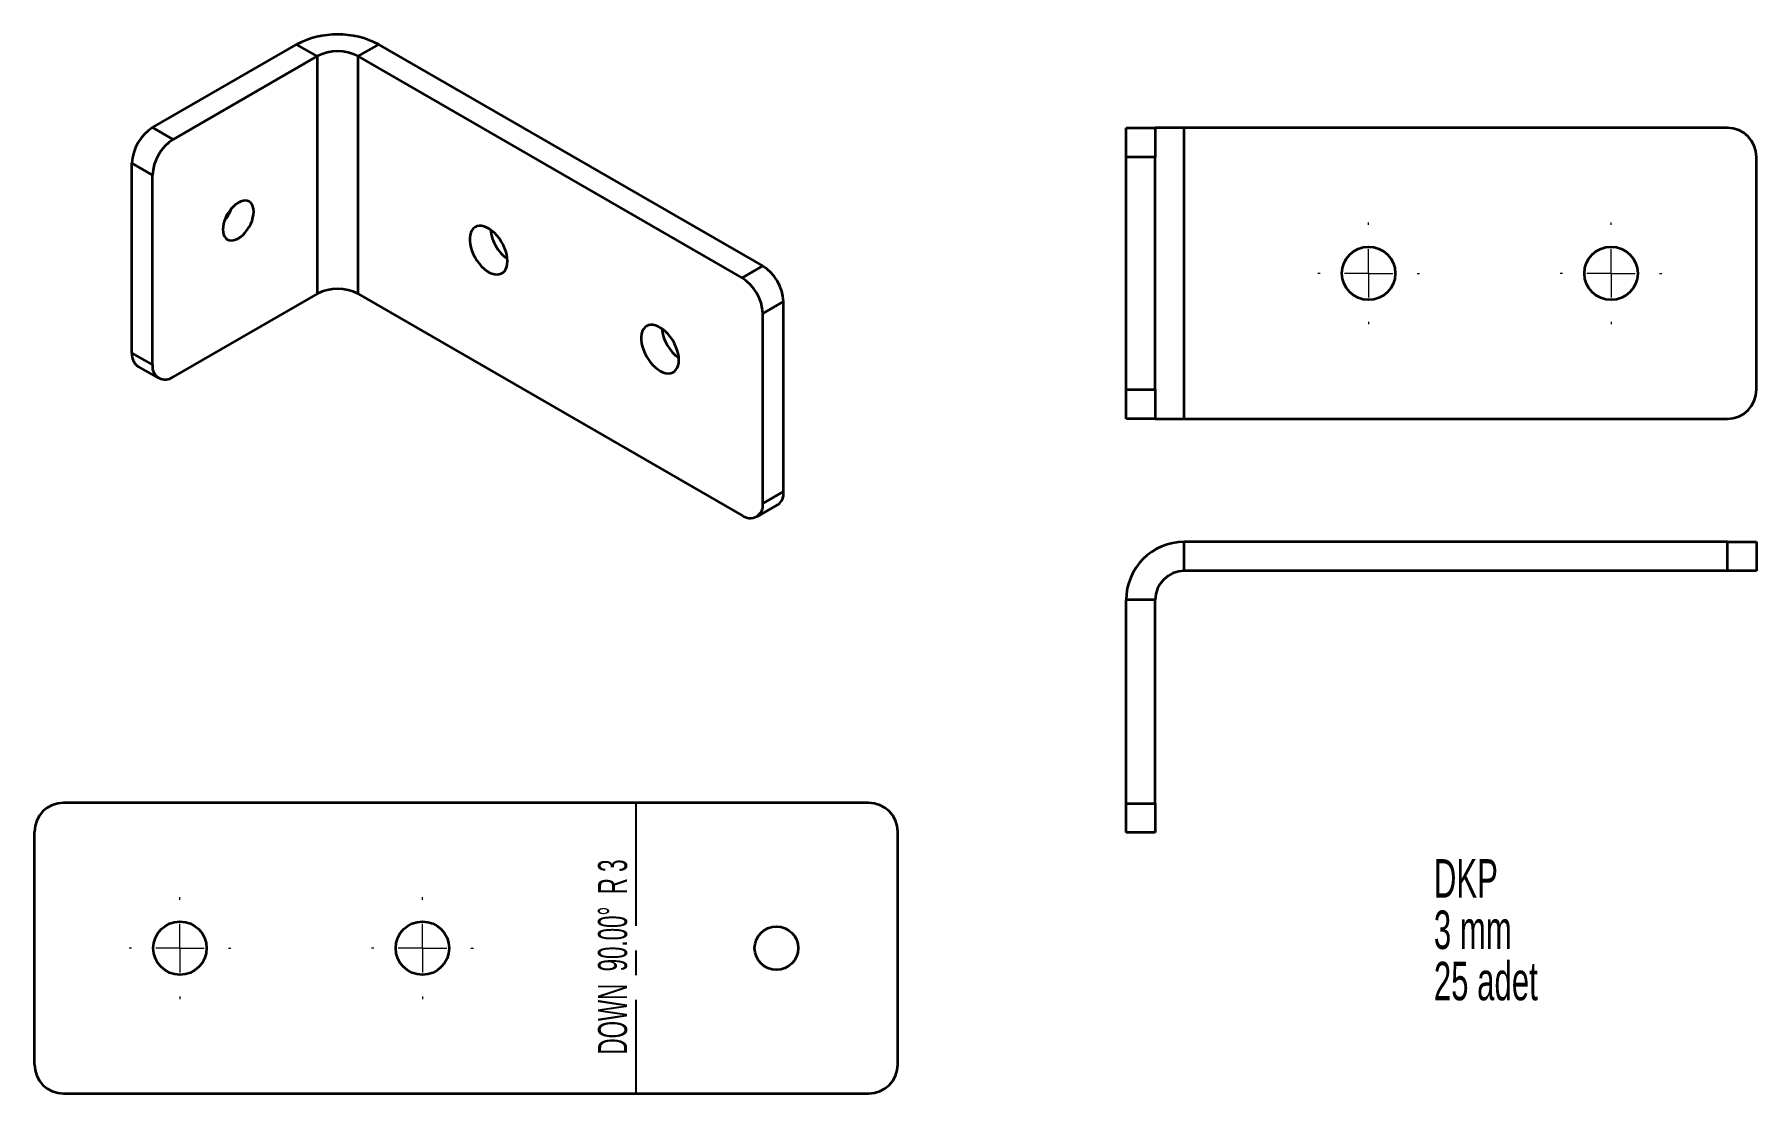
# Model space of a CAD drawing. Header units: millimetres. Extents: x 44 to 222, y 68 to 177.
import ezdxf

# ---------------------------------------------------------------- set-up
doc = ezdxf.new("R2010")
doc.units = ezdxf.units.MM
doc.linetypes.add('CENTERX2', pattern=[20.32, 12.7, -2.54, 2.54, -2.54])
doc.styles.add('SLDTEXTSTYLE0', font='TXT', dxfattribs={"width": 0.574118})
doc.styles.add('SLDTEXTSTYLE1', font='TXT', dxfattribs={"width": 0.605})

# ---------------------------------------------------------------- blocks, each defined once
blk = doc.blocks.new('SW_NOTE_0')
at = {"color": 0, "linetype": 'Continuous', "lineweight": 0, "char_height": 3.969, "attachment_point": 1, "style": 'SLDTEXTSTYLE1'}
for s, insert in [('DKP', (0, 5.12)), ('3 mm', (0, -0.18)), ('25 adet', (0, -5.47))]:
    blk.add_mtext(s, dxfattribs=dict(at, insert=insert))
blk = doc.blocks.new('SW_CENTERMARKSYMBOL_0')
at = {"color": 0, "linetype": 'Continuous', "lineweight": 18}
for p, q in [((0, 5), (0, 5.25)), ((0, 0), (0, 2.5)), ((-5, 0), (-5.25, 0)), ((0, 0), (-2.5, 0)), ((0, 0), (0, -2.5)), ((0, 0), (2.5, 0)), ((5, 0), (5.25, 0)), ((0, -5), (0, -5.25))]:
    blk.add_line(p, q, dxfattribs=at)
blk = doc.blocks.new('SW_CENTERMARKSYMBOL_1')
at = {"color": 0, "linetype": 'Continuous', "lineweight": 18}
for p, q in [((0, 5), (0, 5.25)), ((0, 0), (0, 2.5)), ((-5, 0), (-5.25, 0)), ((0, 0), (-2.5, 0)), ((0, 0), (0, -2.5)), ((0, 0), (2.5, 0)), ((5, 0), (5.25, 0)), ((0, -5), (0, -5.25))]:
    blk.add_line(p, q, dxfattribs=at)
blk = doc.blocks.new('SW_CENTERMARKSYMBOL_2')
at = {"color": 0, "linetype": 'Continuous', "lineweight": 18}
for p, q in [((0, 5), (0, 5.25)), ((0, 0), (0, 2.5)), ((-5, 0), (-5.25, 0)), ((0, 0), (-2.5, 0)), ((0, 0), (0, -2.5)), ((0, 0), (2.5, 0)), ((5, 0), (5.25, 0)), ((0, -5), (0, -5.25))]:
    blk.add_line(p, q, dxfattribs=at)
blk = doc.blocks.new('SW_CENTERMARKSYMBOL_3')
at = {"color": 0, "linetype": 'Continuous', "lineweight": 18}
for p, q in [((0, 5), (0, 5.25)), ((0, 0), (0, 2.5)), ((-5, 0), (-5.25, 0)), ((0, 0), (-2.5, 0)), ((0, 0), (0, -2.5)), ((0, 0), (2.5, 0)), ((5, 0), (5.25, 0)), ((0, -5), (0, -5.25))]:
    blk.add_line(p, q, dxfattribs=at)

msp = doc.modelspace()

# ---------------------------------------------------------------- linework, layer by layer
at = {"color": 7, "linetype": 'Continuous', "lineweight": 35}
for p, q in [((56.58, 167.27), (71.43, 175.85)), ((73.55, 174.62), (71.43, 175.85)), ((77.79, 174.62), (79.91, 175.85)), ((119.51, 152.99), (79.91, 175.85)), ((58.7, 166.05), (73.55, 174.62)), ((73.55, 174.62), (73.55, 150.12)), ((77.79, 150.12), (77.79, 174.62)), ((117.39, 151.76), (77.79, 174.62)), ((56.58, 167.27), (58.7, 166.05)), ((156.96, 167.23), (159.96, 167.23)), ((156.96, 164.23), (156.96, 167.23)), ((159.96, 167.23), (159.96, 164.23)), ((162.96, 167.23), (159.96, 167.23)), ((162.96, 137.23), (162.96, 167.23)), ((218.96, 167.23), (162.96, 167.23)), ((56.58, 162.37), (54.46, 163.6)), ((54.46, 144), (54.46, 163.6)), ((159.96, 164.23), (156.96, 164.23)), ((156.96, 140.23), (156.96, 164.23)), ((159.96, 140.23), (159.96, 164.23)), ((221.96, 140.23), (221.96, 164.23)), ((56.58, 142.78), (56.58, 162.37)), ((117.39, 151.76), (119.51, 152.99)), ((73.55, 150.12), (58.7, 141.55)), ((77.79, 150.12), (117.39, 127.26)), ((121.63, 149.31), (119.51, 148.09)), ((121.63, 129.71), (121.63, 149.31)), ((119.51, 128.49), (119.51, 148.09)), ((54.46, 144), (56.58, 142.78)), ((55.08, 142.63), (57.2, 141.4)), ((156.96, 140.23), (159.96, 140.23)), ((156.96, 137.23), (156.96, 140.23)), ((159.96, 140.23), (159.96, 137.23)), ((159.96, 137.23), (156.96, 137.23)), ((159.96, 137.23), (162.96, 137.23)), ((162.96, 137.23), (218.96, 137.23)), ((119.51, 128.49), (121.63, 129.71)), ((118.89, 127.12), (121.01, 128.34)), ((162.96, 121.53), (162.96, 124.53)), ((218.96, 124.53), (162.96, 124.53)), ((218.96, 121.53), (218.96, 124.53)), ((218.96, 124.53), (221.96, 124.53)), ((221.96, 124.53), (221.96, 121.53)), ((218.96, 121.53), (162.96, 121.53)), ((221.96, 121.53), (218.96, 121.53)), ((159.96, 118.53), (156.96, 118.53)), ((156.96, 97.53), (156.96, 118.53)), ((159.96, 97.53), (159.96, 118.53)), ((130.41, 97.61), (47.41, 97.61)), ((156.96, 97.53), (159.96, 97.53)), ((156.96, 94.53), (156.96, 97.53)), ((159.96, 97.53), (159.96, 94.53)), ((44.41, 70.61), (44.41, 94.61)), ((133.41, 70.61), (133.41, 94.61)), ((159.96, 94.53), (156.96, 94.53)), ((47.41, 67.61), (130.41, 67.61))]:
    msp.add_line(p, q, dxfattribs=at)
at = {"color": 7, "linetype": 'CENTERX2'}
msp.add_line((106.41, 97.61), (106.41, 67.61), dxfattribs=at)
at = {"color": 7, "linetype": 'Continuous', "lineweight": 35, "flags": 128}
for points in [[(67.01, 158.6), (66.99, 158.87), (66.93, 159.12), (66.84, 159.33), (66.71, 159.5), (66.54, 159.63), (66.35, 159.7), (66.14, 159.73), (65.91, 159.71), (65.67, 159.64), (65.42, 159.52), (65.17, 159.35), (64.93, 159.14), (64.7, 158.9), (64.48, 158.62), (64.29, 158.33), (64.13, 158.01), (64, 157.69), (63.91, 157.37), (63.85, 157.06), (63.83, 156.76), (63.85, 156.48), (63.91, 156.24), (64, 156.03), (64.13, 155.86), (64.29, 155.73), (64.48, 155.65), (64.7, 155.62), (64.93, 155.65), (65.17, 155.72), (65.42, 155.84), (65.67, 156.01), (65.91, 156.21), (66.14, 156.46), (66.35, 156.73), (66.54, 157.03), (66.71, 157.34), (66.84, 157.66), (66.93, 157.98), (66.99, 158.3), (67.01, 158.6)], [(93.17, 153.49), (93.15, 153.82), (93.1, 154.16), (93, 154.5), (92.88, 154.85), (92.72, 155.2), (92.53, 155.53), (92.32, 155.85), (92.08, 156.14), (91.83, 156.41), (91.57, 156.63), (91.3, 156.82), (91.02, 156.97), (90.76, 157.07), (90.5, 157.12), (90.26, 157.12), (90.03, 157.08), (89.83, 156.98), (89.65, 156.84), (89.51, 156.66), (89.4, 156.44), (89.33, 156.18), (89.29, 155.89), (89.29, 155.58), (89.33, 155.25), (89.4, 154.9), (89.51, 154.55), (89.65, 154.2), (89.83, 153.86), (90.03, 153.54), (90.26, 153.23), (90.5, 152.95), (90.76, 152.71), (91.02, 152.5), (91.3, 152.33), (91.57, 152.21), (91.83, 152.13), (92.08, 152.11), (92.32, 152.13), (92.53, 152.2), (92.72, 152.31), (92.88, 152.47), (93, 152.68), (93.1, 152.92), (93.15, 153.19), (93.17, 153.49)], [(110.85, 143.29), (110.83, 143.61), (110.77, 143.95), (110.68, 144.3), (110.55, 144.65), (110.4, 144.99), (110.21, 145.33), (109.99, 145.65), (109.76, 145.94), (109.51, 146.2), (109.24, 146.43), (108.97, 146.62), (108.7, 146.76), (108.44, 146.86), (108.18, 146.91), (107.93, 146.92), (107.71, 146.87), (107.51, 146.78), (107.33, 146.64), (107.19, 146.46), (107.08, 146.23), (107, 145.98), (106.97, 145.69), (106.97, 145.37), (107, 145.04), (107.08, 144.7), (107.19, 144.35), (107.33, 144), (107.51, 143.66), (107.71, 143.33), (107.93, 143.03), (108.18, 142.75), (108.44, 142.5), (108.7, 142.3), (108.97, 142.13), (109.24, 142.01), (109.51, 141.93), (109.76, 141.9), (109.99, 141.92), (110.21, 141.99), (110.4, 142.11), (110.55, 142.27), (110.68, 142.47), (110.77, 142.71), (110.83, 142.99), (110.85, 143.29)]]:
    msp.add_lwpolyline(points, dxfattribs=at)
at = {"color": 7, "linetype": 'Continuous', "lineweight": 35}
for centre, radius in [((181.96, 152.23), 2.75), ((206.96, 152.23), 2.75), ((59.41, 82.61), 2.75), ((84.41, 82.61), 2.75), ((120.91, 82.61), 2.25)]:
    msp.add_circle(centre, radius, dxfattribs=at)
for centre, radius, start, end in [((75.67, 167.66), 9.22, 62.6097, 117.3903), ((75.67, 170.55), 4.59, 62.4914, 117.5086), ((59.05, 163.4), 4.59, 122.4871, 177.5129), ((218.96, 164.23), 3, 0, 90), ((61.17, 162.17), 4.59, 122.4873, 177.5127), ((61.15, 160.14), 3.78, 318.554, 341.4514), ((95.7, 157.2), 4.31, 186.0139, 233.9807), ((117.05, 149.11), 4.59, 2.4873, 57.5127), ((114.92, 147.89), 4.59, 2.4871, 57.5129), ((75.67, 146.05), 4.59, 62.4914, 117.5086), ((113.37, 146.99), 4.31, 186.0139, 233.9807), ((55.95, 143.85), 1.5, 174.0725, 234.6153), ((57.88, 142.58), 1.31, 171.2702, 308.7191), ((218.96, 140.23), 3, 270, 0), ((120.15, 129.56), 1.5, 305.3847, 5.9275), ((118.21, 128.29), 1.31, 231.2818, 8.729), ((162.96, 118.53), 6, 90, 180), ((162.96, 118.53), 3, 90, 180), ((47.41, 94.61), 3, 90, 180), ((130.41, 94.61), 3, 0, 90), ((47.41, 70.61), 3, 180, 270), ((130.41, 70.61), 3, 270, 0)]:
    msp.add_arc(centre, radius, start, end, dxfattribs=at)

# ---------------------------------------------------------------- block references
at = {"color": 7, "linetype": 'Continuous', "lineweight": 18}
for name, p in [('SW_CENTERMARKSYMBOL_3', (181.96, 152.23)), ('SW_CENTERMARKSYMBOL_2', (206.96, 152.23)), ('SW_CENTERMARKSYMBOL_0', (59.41, 82.61)), ('SW_CENTERMARKSYMBOL_1', (84.41, 82.61))]:
    msp.add_blockref(name, p, dxfattribs=at)
at = {"color": 7, "linetype": 'Continuous', "lineweight": 0}
msp.add_blockref('SW_NOTE_0', (188.69, 86.67), dxfattribs=at)

# ---------------------------------------------------------------- texts
at = {"color": 7, "linetype": 'Continuous', "lineweight": 18, "insert": (102.51, 81.7), "char_height": 3, "attachment_point": 2, "rotation": 90, "style": 'SLDTEXTSTYLE0'}
msp.add_mtext('DOWN  90.00°  R 3', dxfattribs=at)

doc.saveas('drawing.dxf')
